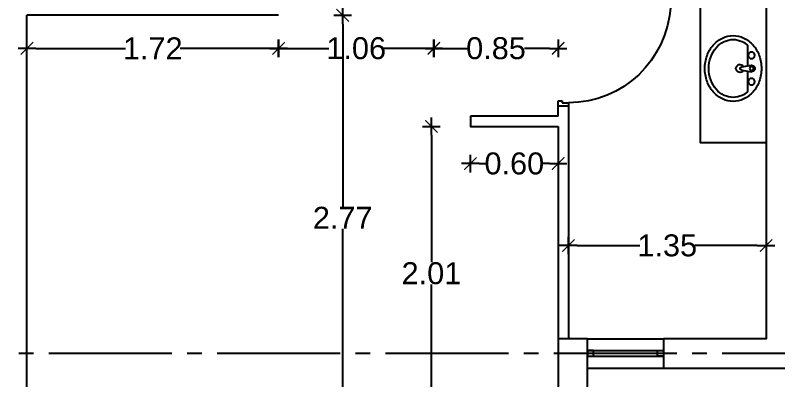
# Model space of a CAD drawing. Header units: millimetres. Extents: x 1217 to 2428, y 234 to 644.
# Drawn here: x 2354.51 to 2359.72, y 463.81 to 466.3 of the extents above; entities that cross this region are included whole.
import ezdxf

# ---------------------------------------------------------------- set-up
doc = ezdxf.new("R2010")
doc.units = ezdxf.units.MM
doc.linetypes.add('ACAD_ISO04W100', pattern=[30, 24, -3, 0, -3])
doc.layers.get('0').update_dxf_attribs({"lineweight": 5})
for name, color, linetype in [('0.1', 251, 'Continuous'), ('0.2', 2, 'Continuous'), ('0.3', 6, 'Continuous'), ('COTAS', 252, 'Continuous'), ('COTAS INTERIORES', 3, 'Continuous'), ('EJES', 8, 'Continuous'), ('MUROS', 7, 'Continuous'), ('PUERTAS', 2, 'Continuous')]:
    doc.layers.add(name, color=color, linetype=linetype)
doc.styles.add('INTERARQ', font='arial.ttf')
doc.dimstyles.new('ESCALA_1-50', dxfattribs={"dimtxt": 0.15, "dimasz": 0.06, "dimexe": 0.18, "dimexo": 0.0625, "dimgap": 0, "dimtad": 0, "dimtih": 1, "dimtoh": 1, "dimzin": 0, "dimdsep": 46, "dimtxsty": 'INTERARQ', "dimblk": 'DIMTICK', "dimcen": 0, "dimse1": 1, "dimse2": 1, "dimclrd": 256, "dimclre": 1, "dimclrt": 2, "dimadec": 0, "dimazin": 0, "dimtfac": 4.5, "dimtofl": 0, "dimtmove": 2, "dimatfit": 3, "dimldrblk": 'DIMTICK', "dimfxl": 1, "dimtolj": 1, "dimtzin": 0, "dimarcsym": 0})

# ---------------------------------------------------------------- blocks, each defined once
blk = doc.blocks.new('Van1-pla')
at = {"color": 8}
for p, q in [((-2.16, 42.32), (-18.03, 42.32)), ((-1.41, 37.99), (-2.71, 45.49)), ((0.99, 37.99), (2.29, 45.49)), ((17.6, 42.32), (1.74, 42.32))]:
    blk.add_line(p, q, dxfattribs=at)
blk.add_lwpolyline([(-25.21, 31.5, 0.112687), (-23.37, 23.44, 0.103282), (-17.89, 16.3, 0.092276), (-9.94, 11.68, 0.085761), (-0.21, 10, 0.085761), (9.52, 11.68, 0.092276), (17.47, 16.3, 0.103282), (22.95, 23.44, 0.112687), (24.79, 31.5, 0.112687), (22.95, 39.56, 0.103282), (17.47, 46.7, 0.092276), (9.52, 51.32, 0.085761), (-0.21, 53, 0.085761), (-9.94, 51.32, 0.092276), (-17.89, 46.7, 0.103282), (-23.37, 39.56, 0.112687)], format="xyb", close=True, dxfattribs=at)
for points in [[(-18.03, 42.32, 0.063934), (-20.67, 38.26, 0.112687), (-22.21, 31.5, 0.112687)], [(-22.21, 31.5, 0.112687), (-20.67, 24.74, 0.103282), (-15.93, 18.57, 0.092276), (-8.94, 14.51, 0.085761), (-0.21, 13, 0.085761), (8.51, 14.51, 0.092276), (15.51, 18.57, 0.103282), (20.25, 24.74, 0.112687), (21.79, 31.5, 0.112687), (20.25, 38.26, 0.063934), (17.6, 42.32, 0.092276)]]:
    blk.add_lwpolyline(points, format="xyb", dxfattribs=at)
for centre, radius in [((-10.21, 45.49), 2.5), ((-0.21, 45.49), 1.5), ((9.79, 45.49), 2.5)]:
    blk.add_circle(centre, radius, dxfattribs=at)
for centre, radius, start, end in [((-0.21, 45.49), 2.5, 340.33287, 199.66713), ((-0.21, 36.6), 3, 118.18244, 61.81756), ((-0.21, 37.99), 1.2, 180, 0)]:
    blk.add_arc(centre, radius, start, end, dxfattribs=at)
blk = doc.blocks.new('DFDFDFDFDDFGGG')
at = {"layer": 'PUERTAS'}
for p, q in [((381629.6763, 7752659.5205), (381629.6427, 7752659.5205)), ((381629.6763, 7752659.4936), (381629.6763, 7752659.5205)), ((381630.359, 7752659.5205), (381630.359, 7752659.4936)), ((381630.3927, 7752659.5205), (381630.359, 7752659.5205)), ((381629.6629, 7752659.4936), (381629.6763, 7752659.4936)), ((381629.6629, 7752659.4505), (381629.6629, 7752659.4936)), ((381630.359, 7752659.4936), (381630.3725, 7752659.4936)), ((381630.3725, 7752659.4936), (381630.3725, 7752659.4505)), ((381629.6427, 7752659.4505), (381629.6629, 7752659.4505)), ((381629.6628, 7752658.7508), (381629.6629, 7752659.4505)), ((381629.6629, 7752659.4505), (381629.7061, 7752659.4505)), ((381629.7061, 7752659.4505), (381629.706, 7752658.7508)), ((381630.3725, 7752659.4505), (381630.3927, 7752659.4505)), ((381629.706, 7752658.7508), (381629.6628, 7752658.7508))]:
    blk.add_line(p, q, dxfattribs=at)
blk.add_ellipse((381629.5787, 7752659.5294), major_axis=(-0.6336, 0.5233), ratio=0.91419, start_param=2.378631, end_param=3.775075, dxfattribs=at)
blk = doc.blocks.new('DIMTICK')
at = {"color": 1}
for p, q in [((0, 1), (0, -1)), ((-1, 0), (1, 0))]:
    blk.add_line(p, q, dxfattribs=at)
at = {"color": 3, "const_width": 0.141}
blk.add_lwpolyline([(0.707, 0.707), (-0.707, -0.707)], dxfattribs=at)
blk = doc.blocks.new('*D283')
at = {"layer": 'COTAS', "lineweight": -2, "ltscale": 3, "transparency": 16777216}
for p, q in [((2352.9384, 460.782), (2359.6931, 460.782)), ((2366.9383, 460.782), (2360.1836, 460.782))]:
    blk.add_line(p, q, dxfattribs=at)
at = {"layer": 'DEFPOINTS', "color": 0, "ltscale": 3, "transparency": 16777216}
for p in [(2352.8784, 466.0801, 0), (2366.9983, 466.0801, 0), (2366.9983, 460.782)]:
    blk.add_point(p, dxfattribs=at)
at = {"layer": 'COTAS', "lineweight": -2, "ltscale": 3, "transparency": 16777216, "xscale": 0.06, "yscale": 0.06, "zscale": 0.06, "rotation": 180}
blk.add_blockref('DIMTICK', (2352.8784, 460.782), dxfattribs=at)
at = {"layer": 'COTAS', "lineweight": -2, "ltscale": 3, "transparency": 16777216, "xscale": 0.06, "yscale": 0.06, "zscale": 0.06}
blk.add_blockref('DIMTICK', (2366.9983, 460.782), dxfattribs=at)
at = {"layer": 'COTAS', "color": 2, "ltscale": 3, "transparency": 16777216, "insert": (2359.9384, 460.782), "char_height": 0.15, "attachment_point": 5, "style": 'INTERARQ'}
blk.add_mtext('\\A1;14.12', dxfattribs=at)
blk = doc.blocks.new('*D579')
at = {"layer": 'COTAS', "lineweight": -2, "ltscale": 3, "transparency": 16777216}
for p, q in [((2350.9562, 495.1033), (2350.9562, 478.6798)), ((2350.9562, 462.5893), (2350.9562, 478.5265))]:
    blk.add_line(p, q, dxfattribs=at)
at = {"layer": 'DEFPOINTS', "color": 0, "ltscale": 3, "transparency": 16777216}
for p in [(2350.9562, 495.1633), (2355.3008, 495.1633, 0), (2355.1905, 462.5293, 0)]:
    blk.add_point(p, dxfattribs=at)
at = {"layer": 'COTAS', "lineweight": -2, "ltscale": 3, "transparency": 16777216, "xscale": 0.06, "yscale": 0.06, "zscale": 0.06}
for p, rotation in [((2350.9562, 495.1633), 90), ((2350.9562, 462.5293), 270)]:
    blk.add_blockref('DIMTICK', p, dxfattribs=dict(at, rotation=rotation))
at = {"layer": 'COTAS', "color": 2, "ltscale": 3, "transparency": 16777216, "insert": (2350.9562, 478.6032), "char_height": 0.15, "attachment_point": 5, "style": 'INTERARQ'}
blk.add_mtext('\\A1;32.63', dxfattribs=at)
blk = doc.blocks.new('*D637')
at = {"layer": 'COTAS INTERIORES', "lineweight": -2, "ltscale": 3, "transparency": 16777216}
for p, q in [((2354.6485, 466.0752), (2355.261, 466.0752)), ((2356.2476, 466.0752), (2355.635, 466.0752))]:
    blk.add_line(p, q, dxfattribs=at)
at = {"layer": 'DEFPOINTS', "color": 0, "ltscale": 3, "transparency": 16777216}
for p in [(2354.5885, 466.3012, 0), (2356.3076, 466.3012, 0), (2356.3076, 466.0752)]:
    blk.add_point(p, dxfattribs=at)
at = {"layer": 'COTAS INTERIORES', "lineweight": -2, "ltscale": 3, "transparency": 16777216, "xscale": 0.06, "yscale": 0.06, "zscale": 0.06, "rotation": 180}
blk.add_blockref('DIMTICK', (2354.5885, 466.0752), dxfattribs=at)
at = {"layer": 'COTAS INTERIORES', "lineweight": -2, "ltscale": 3, "transparency": 16777216, "xscale": 0.06, "yscale": 0.06, "zscale": 0.06}
blk.add_blockref('DIMTICK', (2356.3076, 466.0752), dxfattribs=at)
at = {"layer": 'COTAS INTERIORES', "color": 2, "ltscale": 3, "transparency": 16777216, "insert": (2355.448, 466.0752), "char_height": 0.15, "attachment_point": 5, "style": 'INTERARQ'}
blk.add_mtext('\\A1;1.72', dxfattribs=at)
blk = doc.blocks.new('*D638')
at = {"layer": 'COTAS INTERIORES', "lineweight": -2, "ltscale": 3, "transparency": 16777216}
for p, q in [((2356.3676, 466.0752), (2356.6503, 466.0752)), ((2357.3084, 466.0752), (2357.0257, 466.0752))]:
    blk.add_line(p, q, dxfattribs=at)
at = {"layer": 'DEFPOINTS', "color": 0, "ltscale": 3, "transparency": 16777216}
for p in [(2356.3076, 466.3012, 0), (2357.3684, 466.3012), (2357.3684, 466.0752)]:
    blk.add_point(p, dxfattribs=at)
at = {"layer": 'COTAS INTERIORES', "lineweight": -2, "ltscale": 3, "transparency": 16777216, "xscale": 0.06, "yscale": 0.06, "zscale": 0.06, "rotation": 180}
blk.add_blockref('DIMTICK', (2356.3076, 466.0752), dxfattribs=at)
at = {"layer": 'COTAS INTERIORES', "lineweight": -2, "ltscale": 3, "transparency": 16777216, "xscale": 0.06, "yscale": 0.06, "zscale": 0.06}
blk.add_blockref('DIMTICK', (2357.3684, 466.0752), dxfattribs=at)
at = {"layer": 'COTAS INTERIORES', "color": 2, "ltscale": 3, "transparency": 16777216, "insert": (2356.838, 466.0752), "char_height": 0.15, "attachment_point": 5, "style": 'INTERARQ'}
blk.add_mtext('\\A1;1.06', dxfattribs=at)
blk = doc.blocks.new('*D639')
at = {"layer": 'COTAS INTERIORES', "lineweight": -2, "ltscale": 3, "transparency": 16777216}
for p, q in [((2357.4284, 466.0752), (2357.598, 466.0752)), ((2358.1583, 466.0752), (2357.9887, 466.0752))]:
    blk.add_line(p, q, dxfattribs=at)
at = {"layer": 'DEFPOINTS', "color": 0, "ltscale": 3, "transparency": 16777216}
for p in [(2358.2183, 466.4312), (2357.3684, 466.3012), (2358.2183, 466.0752)]:
    blk.add_point(p, dxfattribs=at)
at = {"layer": 'COTAS INTERIORES', "lineweight": -2, "ltscale": 3, "transparency": 16777216, "xscale": 0.06, "yscale": 0.06, "zscale": 0.06, "rotation": 180}
blk.add_blockref('DIMTICK', (2357.3684, 466.0752), dxfattribs=at)
at = {"layer": 'COTAS INTERIORES', "lineweight": -2, "ltscale": 3, "transparency": 16777216, "xscale": 0.06, "yscale": 0.06, "zscale": 0.06}
blk.add_blockref('DIMTICK', (2358.2183, 466.0752), dxfattribs=at)
at = {"layer": 'COTAS INTERIORES', "color": 2, "ltscale": 3, "transparency": 16777216, "insert": (2357.7933, 466.0752), "char_height": 0.15, "attachment_point": 5, "style": 'INTERARQ'}
blk.add_mtext('\\A1;0.85', dxfattribs=at)
blk = doc.blocks.new('*D647')
at = {"layer": 'COTAS INTERIORES', "lineweight": -2, "ltscale": 3, "transparency": 16777216}
for p, q in [((2356.7458, 466.2412), (2356.7458, 464.993)), ((2356.7458, 463.5941), (2356.7458, 464.8424))]:
    blk.add_line(p, q, dxfattribs=at)
at = {"layer": 'DEFPOINTS', "color": 0, "ltscale": 3, "transparency": 16777216}
for p in [(2356.7458, 466.3012), (2357.3684, 466.3012), (2357.6187, 463.5341, 0)]:
    blk.add_point(p, dxfattribs=at)
at = {"layer": 'COTAS INTERIORES', "lineweight": -2, "ltscale": 3, "transparency": 16777216, "xscale": 0.06, "yscale": 0.06, "zscale": 0.06}
for p, rotation in [((2356.7458, 466.3012), 90), ((2356.7458, 463.5341), 270)]:
    blk.add_blockref('DIMTICK', p, dxfattribs=dict(at, rotation=rotation))
at = {"layer": 'COTAS INTERIORES', "color": 2, "ltscale": 3, "transparency": 16777216, "insert": (2356.7458, 464.9177), "char_height": 0.15, "attachment_point": 5, "style": 'INTERARQ'}
blk.add_mtext('\\A1;2.77', dxfattribs=at)
blk = doc.blocks.new('*D648')
at = {"layer": 'COTAS INTERIORES', "lineweight": -2, "ltscale": 3, "transparency": 16777216}
for p, q in [((2357.3522, 465.4822), (2357.3522, 464.6147)), ((2357.3522, 463.5941), (2357.3522, 464.4615))]:
    blk.add_line(p, q, dxfattribs=at)
at = {"layer": 'DEFPOINTS', "color": 0, "ltscale": 3, "transparency": 16777216}
for p in [(2357.3522, 465.5422), (2357.7974, 465.5422, 0), (2357.7975, 463.5341, 0)]:
    blk.add_point(p, dxfattribs=at)
at = {"layer": 'COTAS INTERIORES', "lineweight": -2, "ltscale": 3, "transparency": 16777216, "xscale": 0.06, "yscale": 0.06, "zscale": 0.06}
for p, rotation in [((2357.3522, 465.5422), 90), ((2357.3522, 463.5341), 270)]:
    blk.add_blockref('DIMTICK', p, dxfattribs=dict(at, rotation=rotation))
at = {"layer": 'COTAS INTERIORES', "color": 2, "ltscale": 3, "transparency": 16777216, "insert": (2357.3522, 464.5381), "char_height": 0.15, "attachment_point": 5, "style": 'INTERARQ'}
blk.add_mtext('\\A1;2.01', dxfattribs=at)
blk = doc.blocks.new('*D649')
at = {"layer": 'COTAS INTERIORES', "lineweight": -2, "ltscale": 3, "transparency": 16777216}
for p, q in [((2357.6787, 465.2879), (2357.7239, 465.2879)), ((2358.1583, 465.2879), (2358.1131, 465.2879))]:
    blk.add_line(p, q, dxfattribs=at)
at = {"layer": 'DEFPOINTS', "color": 0, "ltscale": 3, "transparency": 16777216}
for p in [(2357.6187, 465.6121, 0), (2358.2183, 465.6121, 0), (2358.2183, 465.2879)]:
    blk.add_point(p, dxfattribs=at)
at = {"layer": 'COTAS INTERIORES', "lineweight": -2, "ltscale": 3, "transparency": 16777216, "xscale": 0.06, "yscale": 0.06, "zscale": 0.06, "rotation": 180}
blk.add_blockref('DIMTICK', (2357.6187, 465.2879), dxfattribs=at)
at = {"layer": 'COTAS INTERIORES', "lineweight": -2, "ltscale": 3, "transparency": 16777216, "xscale": 0.06, "yscale": 0.06, "zscale": 0.06}
blk.add_blockref('DIMTICK', (2358.2183, 465.2879), dxfattribs=at)
at = {"layer": 'COTAS INTERIORES', "color": 2, "ltscale": 3, "transparency": 16777216, "insert": (2357.9185, 465.2879), "char_height": 0.15, "attachment_point": 5, "style": 'INTERARQ'}
blk.add_mtext('\\A1;0.60', dxfattribs=at)
blk = doc.blocks.new('*D652')
at = {"layer": 'COTAS INTERIORES', "lineweight": -2, "ltscale": 3, "transparency": 16777216}
for p, q in [((2358.3483, 464.7281), (2358.7751, 464.7281)), ((2359.5784, 464.7281), (2359.1517, 464.7281))]:
    blk.add_line(p, q, dxfattribs=at)
at = {"layer": 'DEFPOINTS', "color": 0, "ltscale": 3, "transparency": 16777216}
for p in [(2358.2883, 464.8867, 0), (2359.6384, 464.7913, 0), (2359.6384, 464.7281)]:
    blk.add_point(p, dxfattribs=at)
at = {"layer": 'COTAS INTERIORES', "lineweight": -2, "ltscale": 3, "transparency": 16777216, "xscale": 0.06, "yscale": 0.06, "zscale": 0.06, "rotation": 180}
blk.add_blockref('DIMTICK', (2358.2883, 464.7281), dxfattribs=at)
at = {"layer": 'COTAS INTERIORES', "lineweight": -2, "ltscale": 3, "transparency": 16777216, "xscale": 0.06, "yscale": 0.06, "zscale": 0.06}
blk.add_blockref('DIMTICK', (2359.6384, 464.7281), dxfattribs=at)
at = {"layer": 'COTAS INTERIORES', "color": 2, "ltscale": 3, "transparency": 16777216, "insert": (2358.9634, 464.7281), "char_height": 0.15, "attachment_point": 5, "style": 'INTERARQ'}
blk.add_mtext('\\A1;1.35', dxfattribs=at)

msp = doc.modelspace()

# ---------------------------------------------------------------- linework, layer by layer
at = {"layer": '0.1', "elevation": 0}
for points in [[(2359.63843, 466.43129), (2359.18896, 466.43129), (2359.18896, 465.43208), (2359.63843, 465.43208)], [(2358.41837, 464.01127), (2358.93745, 464.01126)], [(2358.41837, 463.97127), (2358.93745, 463.97126)]]:
    msp.add_lwpolyline(points, dxfattribs=at)
at = {"layer": '0.1', "color": 1, "elevation": 0}
for points in [[(2358.41837, 464.09121), (2358.93745, 464.09125)], [(2358.41837, 463.89128), (2358.93745, 463.89128)]]:
    msp.add_lwpolyline(points, dxfattribs=at)
at = {"layer": '0.2', "elevation": 0}
for points in [[(2358.41837, 464.01128), (2358.41837, 463.97128), (2358.45837, 463.97128), (2358.45837, 464.01128), (2358.41837, 464.01128)], [(2358.93745, 464.01127), (2358.93745, 463.97127), (2358.89745, 463.97127), (2358.89745, 464.01127), (2358.93745, 464.01127)]]:
    msp.add_lwpolyline(points, dxfattribs=at)
at = {"layer": '0.3'}
for p, q in [((2358.28833, 465.68212, 0), (2358.28833, 464.09123, 0)), ((2358.21831, 465.54217, 0), (2358.21838, 464.09123, 0))]:
    msp.add_line(p, q, dxfattribs=at)
at = {"layer": '0.3', "elevation": 0}
for points in [[(2358.2183, 465.61214), (2358.2183, 465.68212), (2358.28822, 465.68212)], [(2358.2183, 465.61214), (2357.6187, 465.61214)], [(2357.6187, 465.61214), (2357.6187, 465.54214), (2358.2183, 465.54217)]]:
    msp.add_lwpolyline(points, dxfattribs=at)
at = {"layer": 'EJES', "linetype": 'ACAD_ISO04W100', "ltscale": 0.035, "elevation": 0}
msp.add_lwpolyline([(2360.17837, 463.99126), (2350.42715, 463.99126)], dxfattribs=at)
at = {"layer": 'MUROS'}
msp.add_line((2354.58846, 463.33128, 0), (2354.58846, 466.30121, 0), dxfattribs=at)
at = {"layer": 'MUROS', "elevation": 0}
for points in [[(2359.63841, 469.02787), (2359.63843, 464.09126), (2358.93745, 464.09124)], [(2358.93745, 464.09124), (2358.93745, 463.89125), (2360.53938, 463.89125), (2360.53938, 464.09124), (2359.83841, 464.09126), (2359.83841, 469.02787)], [(2356.3076, 466.30121), (2354.58844, 466.30121)], [(2358.41837, 463.33128), (2358.41837, 464.09123), (2358.21837, 464.09123), (2358.21837, 463.33128)]]:
    msp.add_lwpolyline(points, dxfattribs=at)

# ---------------------------------------------------------------- block references
at = {"layer": '0.1'}
for name, p, xscale, yscale, zscale, rotation in [('DFDFDFDFDDFGGG', (7745843.05041, 381644.444, 0), -0.9988165753526749, 0.9988165753526749, 0.9988165753526749, 90), ('Van1-pla', (2359.13043, 465.93945, 0), -0.008989348791202377, 0.008989348791202377, 0.008989348791202377, 270)]:
    msp.add_blockref(name, p, dxfattribs=dict(at, xscale=xscale, yscale=yscale, zscale=zscale, rotation=rotation))

# ---------------------------------------------------------------- dimensions: what is measured, and where the dimension line sits
at = {"layer": 'COTAS', "ltscale": 3}
dim = msp.add_linear_dim(base=(2350.95617, 495.16328), p1=(2355.19045, 462.52928, 0), p2=(2355.30082, 495.16328, 0), angle=90, dimstyle='ESCALA_1-50', dxfattribs=at)
dim.commit()
dim.dimension.update_dxf_attribs({"geometry": '*D579', "text_midpoint": (2350.95617, 478.60317), "dimtype": 160})
dim = msp.add_linear_dim(base=(2366.99833, 460.782), p1=(2352.87842, 466.08013, 0), p2=(2366.99833, 466.08011, 0), dimstyle='ESCALA_1-50', dxfattribs=at)
dim.commit()
dim.dimension.update_dxf_attribs({"geometry": '*D283', "text_midpoint": (2359.93837, 460.782)})
at = {"layer": 'COTAS INTERIORES', "ltscale": 3}
for base, p1, p2, picture, middle in [((2358.21834, 466.07516, 0), (2357.36835, 466.30121, 0), (2358.21834, 466.43123, 0), '*D639', (2357.79334, 466.07516, 0)), ((2356.3076, 466.07516), (2354.58846, 466.30121, 0), (2356.3076, 466.30121, 0), '*D637', (2355.44803, 466.07516)), ((2357.36835, 466.07518), (2356.3076, 466.30121, 0), (2357.36835, 466.30121), '*D638', (2356.83798, 466.07518)), ((2358.2183, 465.28793), (2357.6187, 465.61214, 0), (2358.2183, 465.61214, 0), '*D649', (2357.9185, 465.28793)), ((2359.63841, 464.72806), (2358.28833, 464.88667, 0), (2359.63841, 464.79132, 0), '*D652', (2358.96337, 464.72806))]:
    dim = msp.add_linear_dim(base=base, p1=p1, p2=p2, dimstyle='ESCALA_1-50', dxfattribs=at)
    dim.commit()
    dim.dimension.update_dxf_attribs({"geometry": picture, "text_midpoint": middle})
for base, p1, p2, angle, picture, middle in [((2356.74583, 466.30121), (2357.61872, 463.53412, 0), (2357.36835, 466.30121), 270, '*D647', (2356.74583, 464.91766)), ((2357.35224, 465.54215), (2357.79747, 463.53412, 0), (2357.79738, 465.54215, 0), 90, '*D648', (2357.35224, 464.53814))]:
    dim = msp.add_linear_dim(base=base, p1=p1, p2=p2, angle=angle, dimstyle='ESCALA_1-50', dxfattribs=at)
    dim.commit()
    dim.dimension.update_dxf_attribs({"geometry": picture, "text_midpoint": middle})

doc.saveas('drawing.dxf')
